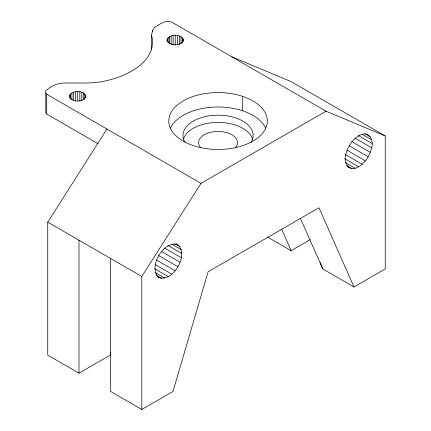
<?xml version="1.0" encoding="UTF-8"?>
<svg xmlns="http://www.w3.org/2000/svg" width="431" height="431" viewBox="0 0 431 431"><rect width="100%" height="100%" fill="white"/><g stroke="black" fill="none" stroke-linecap="round" stroke-linejoin="round"><path stroke-width="0.65" d="M106.947 129.036L47.733 222.17L47.733 355.133L78.981 373.171L78.981 240.212M110.568 258.449L110.568 391.407L141.815 409.45L172.987 391.456L208.098 271.762L318.951 207.764L353.986 286.954L385.233 268.912L385.233 135.954L291.151 81.631L231.937 56.876M157.698 276.955C172.653 284.632 191.208 252.205 176.112 243.704M371.673 147.795C373.769 141.551 370.1 131.843 362.175 134.278C353.425 137.36 347.833 146.061 345.716 154.751C343.62 160.995 347.294 170.703 355.219 168.268C363.969 165.186 369.556 156.491 371.673 147.795L354.896 138.109M151.577 49.721L151.577 35.207L152.569 30.461L154.589 27.385C159.75 24.395 165.353 19.627 171.71 22.105L326.019 111.193L385.233 135.954M69.833 95.068C69.272 102.454 82.386 102.804 85.629 97.514C86.184 90.127 73.076 89.777 69.833 95.068L69.833 98.37M167.05 40.008C168.963 33.537 181.483 33.537 183.401 40.008C181.483 46.473 168.963 46.473 167.05 40.008L167.05 41.328M110.907 352.601L110.147 355.176L78.981 373.171M141.815 409.45L141.815 276.486L201.029 183.353L326.019 111.193M267.425 236.98L291.151 250.675L310.25 239.652M177.858 244.711C163.322 240.196 147.677 267.295 158.856 277.623M365.105 133.782L370.331 136.799M362.385 134.402L371.673 139.763M358.247 135.496L372.131 143.518M351.815 141.621L370.331 152.315M349.099 145.732L368.198 156.76M346.896 150.139L365.413 160.833M345.393 154.562L362.175 164.254M344.811 158.77L358.694 166.786M345.382 162.589L355.219 168.268M346.772 165.579L351.976 168.591M347.461 166.727L349.196 167.729M45.767 92.929L46.72 94.265L201.029 183.353M300.466 218.576L322.738 268.912L353.986 286.954M151.577 35.207C158.102 60.723 128.126 75.608 107.804 80.365C92.487 84.498 76.74 82.343 61.197 83.215C55.486 84.045 49.716 86.911 45.767 90.984L45.767 112.728L46.72 114.064L98.263 143.819M174.765 243.671L179.991 246.688M172.039 244.291L181.332 249.657M167.901 245.39L181.79 253.406M164.55 248.003L181.332 257.69M161.474 251.515L179.991 262.204M158.182 255.292L177.858 266.654M156.555 260.033L175.072 270.722M155.052 264.456L171.834 274.143M154.465 268.664L168.354 276.68M155.041 272.484L164.879 278.162M156.426 275.474L161.636 278.48M47.733 222.17L141.815 276.486M281.648 229.19L291.151 250.675M320.319 262.452L322.738 268.912M242.68 96.382L242.68 110.815M183.121 38.785L183.121 41.424M182.302 37.648L182.302 42.922M181.004 36.667L181.004 43.924M179.312 35.918L179.312 44.495M177.34 35.444L177.34 44.684M175.223 35.283L175.223 45.185M173.106 35.444L173.106 44.684M171.134 35.918L171.134 44.495M169.442 36.667L169.442 43.924M168.144 37.648L168.144 42.922M167.325 38.785L167.325 41.424M152.569 30.461L152.569 31.781M85.904 96.291L85.904 97.611M85.629 95.068L85.629 97.708M84.81 93.931L84.81 99.211M83.512 92.956L83.512 99.556M81.82 92.207L81.82 100.784M79.848 91.733L79.848 100.973M77.731 91.571L77.731 100.811M75.614 91.733L75.614 100.973M73.642 92.207L73.642 100.784M71.95 92.956L71.95 99.556M70.652 93.931L70.652 99.211M46.72 94.265L46.72 114.064M170.455 128.088A49.269 28.446 0 0 1 218.048 107.001A49.269 28.446 0 0 1 265.636 128.088M183.423 139.358A35.094 20.262 0 0 1 218.048 122.404A35.094 20.262 0 0 1 252.668 139.358M200.717 147.768A19.449 11.228 0 0 1 218.048 131.433A19.449 11.228 0 0 1 235.374 147.768M185.066 142.375A35.094 20.262 0 0 1 218.048 115.19A35.094 20.262 0 0 1 251.025 142.375M183.207 141.131A49.269 28.446 0 0 0 265.636 128.379A49.269 28.446 0 0 0 205.296 93.538A49.269 28.446 0 0 0 183.207 141.131"/></g></svg>
